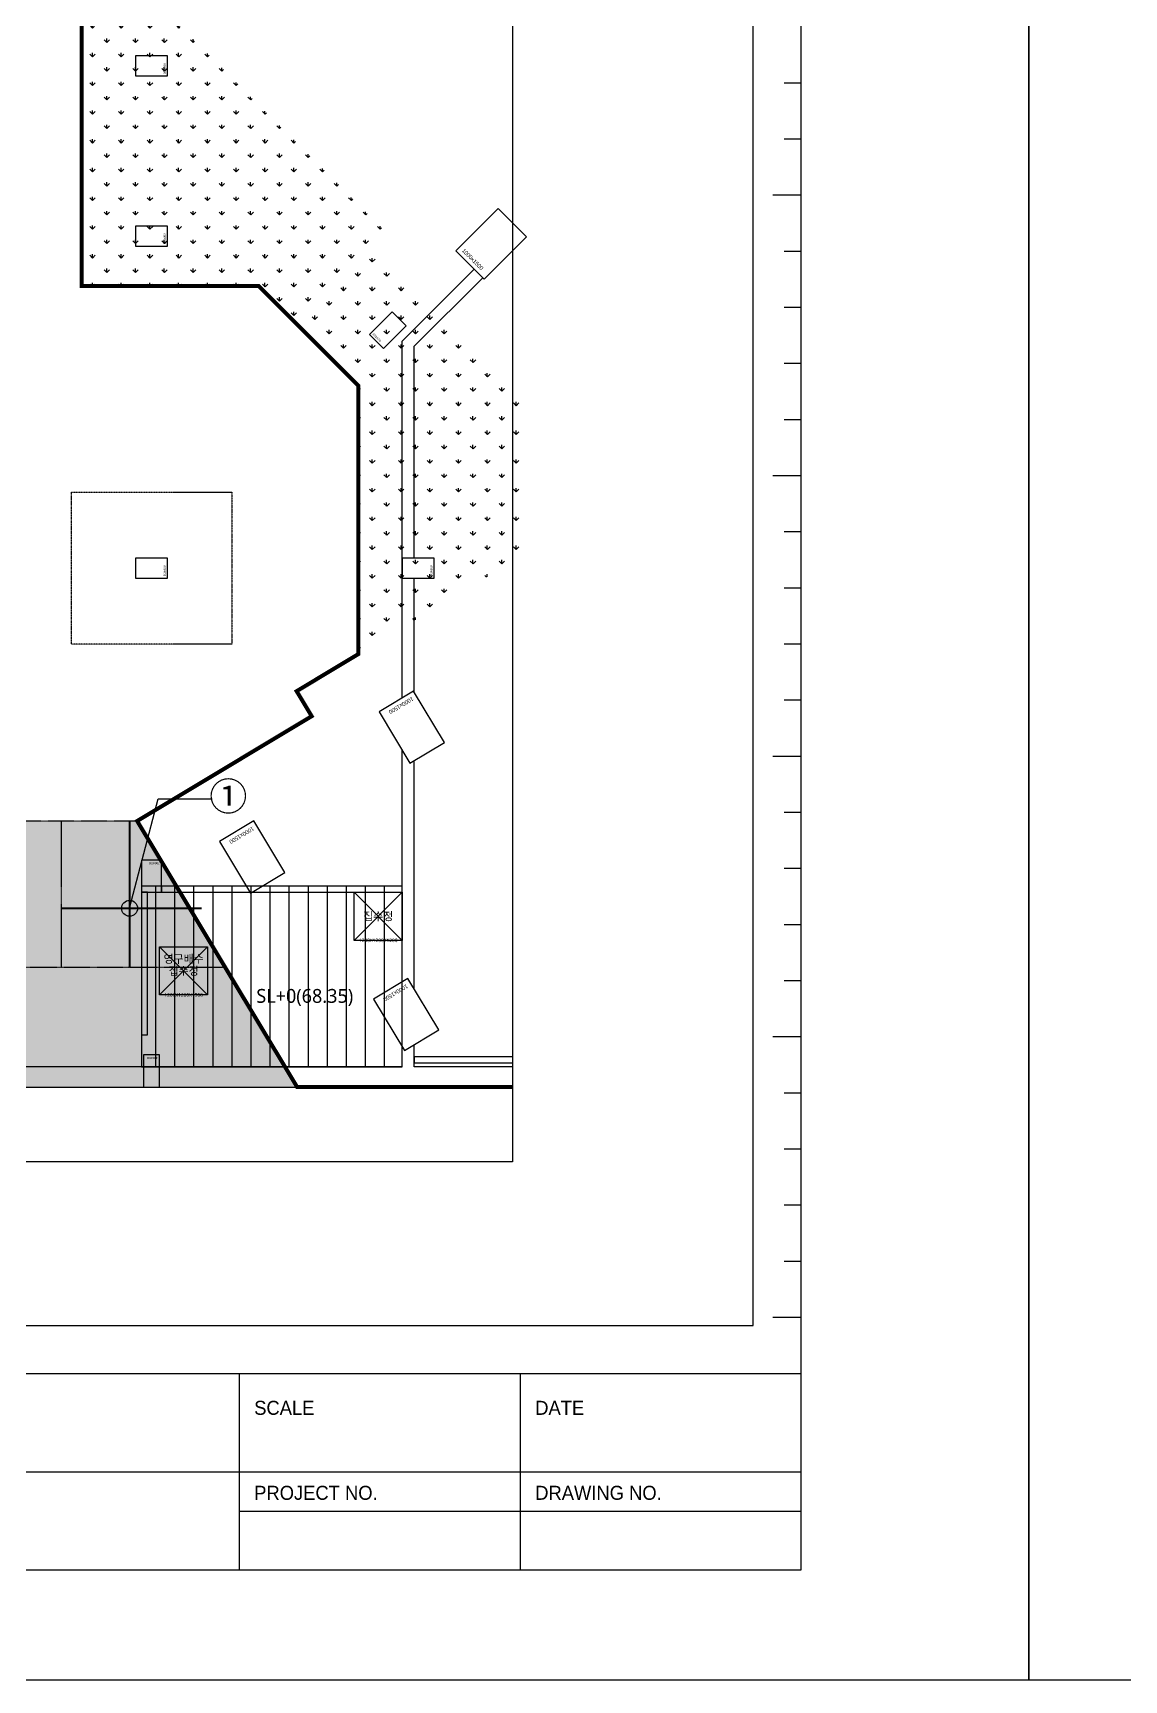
# Model space of a CAD drawing. Header units: millimetres. Extents: x 91591 to 1353697, y 75729 to 160586.
# Drawn here: x 786716 to 813965, y 75729 to 116891 of the extents above; entities that cross this region are included whole.
import ezdxf
from ezdxf.enums import TextEntityAlignment as Align

# ---------------------------------------------------------------- set-up
doc = ezdxf.new("R2010")
doc.units = ezdxf.units.MM
for name, pattern in [('H', [1.3, 0.8, -0.5]), ('HID', [2.5, 1.5, -1]), ('HIDDEN', [0.375, 0.25, -0.125])]:
    doc.linetypes.add(name, pattern=pattern)
for name, color, linetype, plot in [('+S_LEVEL_TEXT(NO PLOT)', 7, 'Continuous', False), ('DEFPOINT', 142, 'Continuous', False), ('S_NOPLOT_251', 251, 'Continuous', False)]:
    doc.layers.add(name, color=color, linetype=linetype, plot=plot)
for name, color, linetype in [('-S_F', 7, 'Continuous'), ('-S_REBAR-BOT', 3, 'H'), ('-S_TEXT', 255, 'Continuous'), ('8', 8, 'Continuous'), ('S-FND-배근구간선', 21, 'HID'), ('S-FND_OUTLINE_공동주택 기초', 1, 'HID'), ('S-FND_OUTLINE_지하주차장 기초', 4, 'HID'), ('S-HAT', 252, 'Continuous'), ('S-HAT_SLAB LEVEL', 7, 'Continuous'), ('XR-지하주차장$0$A-CON', 2, 'Continuous'), ('XR-지하주차장$0$AA-COL', 2, 'Continuous'), ('XR-지하주차장$1$A-집수정', 4, 'Continuous')]:
    doc.layers.add(name, color=color, linetype=linetype)
doc.styles.add('BAS_TITLE1', font='')
doc.styles.add('XR-지하주차장$0$Standard', font='arial.ttf')
doc.styles.add('XR-지하주차장$0$맑은고딕', font='malgun.ttf')
doc.styles.add('맑은 고딕', font='malgun.ttf')
doc.styles.add('맑은고딕', font='malgun.ttf')
doc.styles.get('BAS_TITLE1').set_extended_font_data('HYHeadLine-Medium')

# ---------------------------------------------------------------- blocks, each defined once
blk = doc.blocks.new('zw$9A02')
at = {"color": 7}
for p, q in [((85731, -33712), (85415, -33712)), ((85731, -34763), (85415, -34763)), ((85731, -35815), (85205, -35815)), ((85731, -36867), (85415, -36867)), ((85731, -37918), (85415, -37918)), ((85731, -38970), (85415, -38970)), ((85731, -40021), (85415, -40021)), ((85731, -41073), (85205, -41073)), ((85731, -42125), (85415, -42125)), ((85731, -43176), (85415, -43176)), ((85731, -44228), (85415, -44228)), ((85731, -45279), (85415, -45279)), ((85731, -46331), (85205, -46331)), ((85731, -47383), (85415, -47383)), ((85731, -48434), (85415, -48434)), ((85731, -49486), (85415, -49486)), ((85731, -50537), (85415, -50537)), ((85731, -51589), (85205, -51589)), ((85731, -52641), (85415, -52641)), ((85731, -53692), (85415, -53692)), ((85731, -54744), (85415, -54744)), ((85731, -55796), (85415, -55796)), ((85731, -56847), (85205, -56847))]:
    blk.add_line(p, q, dxfattribs=at)
at = {"color": 4}
for p, q in [((3810, -57899), (85731, -57899)), ((75215, -61579), (75215, -57899)), ((80473, -61579), (80473, -57899)), ((54288, -59739), (85731, -59739)), ((75215, -60475), (85731, -60475))]:
    blk.add_line(p, q, dxfattribs=at)
blk.add_lwpolyline([(0, -63643), (0, 0), (90000, 0), (90000, -63643)], close=True)
blk.add_lwpolyline([(3810, -61579), (85731, -61579), (85731, -3425), (3810, -3425)], close=True, dxfattribs=at)
at = {"layer": 'DEFPOINT', "color": 150}
blk.add_lwpolyline([(4710, -56999), (84831, -56999), (84831, -4325), (4710, -4325)], close=True, dxfattribs=at)
at = {"style": 'BAS_TITLE1'}
for s, p in [('SCALE', (75488, -58672)), ('DATE', (80752, -58672)), ('PROJECT NO.', (75488, -60265)), ('DRAWING NO.', (80752, -60265))]:
    blk.add_text(s, height=262.9, dxfattribs=at).set_placement(p)
blk = doc.blocks.new('zw$D357')
at = {"layer": 'S-HAT'}
h = blk.add_hatch(dxfattribs=at)
h.set_pattern_fill('GRASS', color=251, scale=20)
h.set_pattern_definition([(90, (-2673507.57, 440661.74), (-359.21, 359.21), [95.25, -623.17]), (45, (-2673507.6, 440661.74), (-359.210245, 359.210245), [95.25, -412.75]), (135, (-2673507.6, 440661.74), (-359.210245, -359.210245), [95.25, -412.75])])
h.paths.add_polyline_path([(-10760, -35177), (-6332, -35177), (-5407, -36102), (-3569, -34263), (-3144, -33839), (-9088, -27896), (-10760, -27896)])
h = blk.add_hatch(dxfattribs=at)
h.set_pattern_fill('GRASS', color=256, scale=20)
h.set_pattern_definition([(90, (-331308.68, 2741039.9), (-359.21, 359.21), [95.25, -623.17]), (45, (-331308.7, 2741039.9), (-359.210245, 359.210245), [95.25, -412.75]), (135, (-331308.7, 2741039.9), (-359.210245, -359.210245), [95.25, -412.75])])
h.paths.add_polyline_path([(-65008, -55192), (-61014, -48545), (-9370, -48545), (-5377, -55192)])
at = {"layer": 'S-HAT_SLAB LEVEL', "transparency": 33554559}
h = blk.add_hatch(dxfattribs=at)
h.set_pattern_fill('ANSI31', color=8, scale=150, angle=45)
h.set_pattern_definition([(90, (-331308.57, 62679.2), (-476.25, 0), [])])
h.paths.add_polyline_path([(-9260, -50177), (-9260, -54692), (-2750, -54692), (-2750, -50177)])
at = {"layer": '-S_F', "linetype": 'HIDDEN', "lineweight": -3}
blk.add_lwpolyline([(-11010, -40327), (-7010, -40327), (-7010, -44127), (-11010, -44127)], close=True, dxfattribs=at)
blk.add_lwpolyline([(-70457, 878), (0, 878), (0, -57059), (-70457, -57059)], close=True)
at = {"layer": 'S-FND_OUTLINE_공동주택 기초', "linetype": 'HIDDEN', "ltscale": 0.5, "const_width": 100}
blk.add_lwpolyline([(0, -55192), (-5376, -55192), (-9370, -48545), (-5012, -45926), (-5388, -45300), (-3850, -44376), (-3850, -37659), (-6332, -35177), (-10760, -35177), (-10760, -17877), (-220, -17877), (356, -18452)], dxfattribs=at)
at = {"layer": 'S-FND_OUTLINE_지하주차장 기초'}
blk.add_lwpolyline([(-9370, -48545), (-61014, -48545), (-65008, -55192), (-5377, -55192)], close=True, dxfattribs=at)
at = {"layer": 'S-HAT', "color": 251}
for p, q in [((-3498, -34573), (-3565, -34506)), ((-3500, -34573), (-3500, -34478)), ((-3498, -34573), (-3430, -34506)), ((-3857, -34933), (-3924, -34865)), ((-3859, -34932), (-3859, -34837)), ((-3857, -34933), (-3790, -34865)), ((-3139, -34933), (-3206, -34865)), ((-3140, -34932), (-3140, -34837)), ((-3139, -34933), (-3071, -34865)), ((-4216, -35292), (-4284, -35224)), ((-4218, -35292), (-4218, -35196)), ((-4216, -35292), (-4149, -35224)), ((-3498, -35292), (-3565, -35224)), ((-3500, -35292), (-3500, -35196)), ((-3498, -35292), (-3430, -35224)), ((-2779, -35292), (-2847, -35224)), ((-2781, -35292), (-2781, -35196)), ((-2779, -35292), (-2712, -35224)), ((-4575, -35651), (-4643, -35584)), ((-4577, -35651), (-4577, -35555)), ((-4575, -35651), (-4508, -35584)), ((-3857, -35651), (-3924, -35584)), ((-3859, -35651), (-3859, -35555)), ((-3857, -35651), (-3790, -35584)), ((-3139, -35651), (-3206, -35584)), ((-3140, -35651), (-3140, -35555)), ((-3139, -35651), (-3071, -35584)), ((-2420, -35651), (-2488, -35584)), ((-2422, -35651), (-2422, -35555)), ((-2420, -35651), (-2353, -35584)), ((-4935, -36010), (-5002, -35943)), ((-4936, -36010), (-4936, -35915)), ((-4935, -36010), (-4867, -35943)), ((-4216, -36010), (-4284, -35943)), ((-4218, -36010), (-4218, -35915)), ((-4216, -36010), (-4149, -35943)), ((-3498, -36010), (-3565, -35943)), ((-3500, -36010), (-3500, -35915)), ((-3498, -36010), (-3430, -35943)), ((-2779, -36010), (-2847, -35943)), ((-2781, -36010), (-2781, -35915)), ((-2779, -36010), (-2712, -35943)), ((-2061, -36010), (-2128, -35943)), ((-2063, -36010), (-2063, -35915)), ((-2061, -36010), (-1994, -35943)), ((-4575, -36369), (-4643, -36302)), ((-4577, -36369), (-4577, -36274)), ((-4575, -36369), (-4508, -36302)), ((-4218, -36728), (-4218, -36633)), ((-3857, -36369), (-3924, -36302)), ((-3859, -36369), (-3859, -36274)), ((-3857, -36369), (-3790, -36302)), ((-3500, -36728), (-3500, -36633)), ((-3139, -36369), (-3206, -36302)), ((-3140, -36369), (-3140, -36274)), ((-3139, -36369), (-3071, -36302)), ((-2781, -36728), (-2781, -36633)), ((-2420, -36369), (-2488, -36302)), ((-2422, -36369), (-2422, -36274)), ((-2420, -36369), (-2353, -36302)), ((-2063, -36728), (-2063, -36633)), ((-1702, -36369), (-1769, -36302)), ((-1704, -36369), (-1704, -36274)), ((-1702, -36369), (-1634, -36302)), ((-1344, -36728), (-1344, -36633)), ((-4216, -36729), (-4284, -36661)), ((-4216, -36729), (-4149, -36661)), ((-3857, -37088), (-3924, -37021)), ((-3859, -37088), (-3859, -36992)), ((-3857, -37088), (-3790, -37021)), ((-3498, -36729), (-3565, -36661)), ((-3498, -36729), (-3430, -36661)), ((-3139, -37088), (-3206, -37021)), ((-3140, -37088), (-3140, -36992)), ((-3139, -37088), (-3071, -37021)), ((-2779, -36729), (-2847, -36661)), ((-2779, -36729), (-2712, -36661)), ((-2420, -37088), (-2488, -37021)), ((-2422, -37088), (-2422, -36992)), ((-2420, -37088), (-2353, -37021)), ((-2061, -36729), (-2128, -36661)), ((-2061, -36729), (-1994, -36661)), ((-1702, -37088), (-1769, -37021)), ((-1704, -37088), (-1704, -36992)), ((-1702, -37088), (-1634, -37021)), ((-1343, -36729), (-1410, -36661)), ((-1343, -36729), (-1275, -36661)), ((-983, -37088), (-1051, -37021)), ((-985, -37088), (-985, -36992)), ((-983, -37088), (-916, -37021)), ((-3498, -37447), (-3565, -37380)), ((-3500, -37447), (-3500, -37352)), ((-3498, -37447), (-3430, -37380)), ((-2779, -37447), (-2847, -37380)), ((-2781, -37447), (-2781, -37352)), ((-2779, -37447), (-2712, -37380)), ((-2061, -37447), (-2128, -37380)), ((-2063, -37447), (-2063, -37352)), ((-2061, -37447), (-1994, -37380)), ((-1343, -37447), (-1410, -37380)), ((-1344, -37447), (-1344, -37352)), ((-1343, -37447), (-1275, -37380)), ((-624, -37447), (-691, -37380)), ((-626, -37447), (-626, -37352)), ((-624, -37447), (-557, -37380)), ((-3850, -37799), (-3790, -37739)), ((-3139, -37806), (-3206, -37739)), ((-3140, -37806), (-3140, -37711)), ((-3139, -37806), (-3071, -37739)), ((-2420, -37806), (-2488, -37739)), ((-2422, -37806), (-2422, -37711)), ((-2420, -37806), (-2353, -37739)), ((-1702, -37806), (-1769, -37739)), ((-1704, -37806), (-1704, -37711)), ((-1702, -37806), (-1634, -37739)), ((-983, -37806), (-1051, -37739)), ((-985, -37806), (-985, -37711)), ((-983, -37806), (-916, -37739)), ((-265, -37806), (-332, -37739)), ((-267, -37806), (-267, -37711)), ((-265, -37806), (-198, -37739)), ((-3498, -38166), (-3565, -38098)), ((-3500, -38165), (-3500, -38070)), ((-3498, -38166), (-3430, -38098)), ((-2779, -38166), (-2847, -38098)), ((-2781, -38165), (-2781, -38070)), ((-2779, -38166), (-2712, -38098)), ((-2061, -38166), (-2128, -38098)), ((-2063, -38165), (-2063, -38070)), ((-2061, -38166), (-1994, -38098)), ((-1343, -38166), (-1410, -38098)), ((-1344, -38165), (-1344, -38070)), ((-1343, -38166), (-1275, -38098)), ((-624, -38166), (-691, -38098)), ((-626, -38165), (-626, -38070)), ((-624, -38166), (-557, -38098)), ((94, -38166), (27, -38098)), ((92, -38165), (92, -38070)), ((94, -38166), (162, -38098)), ((-3850, -38518), (-3790, -38457)), ((-3139, -38525), (-3206, -38457)), ((-3140, -38524), (-3140, -38429)), ((-3139, -38525), (-3071, -38457)), ((-2420, -38525), (-2488, -38457)), ((-2422, -38524), (-2422, -38429)), ((-2420, -38525), (-2353, -38457)), ((-1702, -38525), (-1769, -38457)), ((-1704, -38524), (-1704, -38429)), ((-1702, -38525), (-1634, -38457)), ((-983, -38525), (-1051, -38457)), ((-985, -38524), (-985, -38429)), ((-983, -38525), (-916, -38457)), ((-265, -38525), (-332, -38457)), ((-267, -38524), (-267, -38429)), ((-265, -38525), (-198, -38457)), ((-3498, -38884), (-3565, -38817)), ((-3500, -38884), (-3500, -38788)), ((-3498, -38884), (-3430, -38817)), ((-2779, -38884), (-2847, -38817)), ((-2781, -38884), (-2781, -38788)), ((-2779, -38884), (-2712, -38817)), ((-2061, -38884), (-2128, -38817)), ((-2063, -38884), (-2063, -38788)), ((-2061, -38884), (-1994, -38817)), ((-1343, -38884), (-1410, -38817)), ((-1344, -38884), (-1344, -38788)), ((-1343, -38884), (-1275, -38817)), ((-624, -38884), (-691, -38817)), ((-626, -38884), (-626, -38788)), ((-624, -38884), (-557, -38817)), ((94, -38884), (27, -38817)), ((92, -38884), (92, -38788)), ((94, -38884), (162, -38817)), ((-3850, -39236), (-3790, -39176)), ((-3500, -39602), (-3500, -39507)), ((-3139, -39243), (-3206, -39176)), ((-3140, -39243), (-3140, -39148)), ((-3139, -39243), (-3071, -39176)), ((-2781, -39602), (-2781, -39507)), ((-2420, -39243), (-2488, -39176)), ((-2422, -39243), (-2422, -39148)), ((-2420, -39243), (-2353, -39176)), ((-2063, -39602), (-2063, -39507)), ((-1702, -39243), (-1769, -39176)), ((-1704, -39243), (-1704, -39148)), ((-1702, -39243), (-1634, -39176)), ((-1344, -39602), (-1344, -39507)), ((-983, -39243), (-1051, -39176)), ((-985, -39243), (-985, -39148)), ((-983, -39243), (-916, -39176)), ((-626, -39602), (-626, -39507)), ((-265, -39243), (-332, -39176)), ((-267, -39243), (-267, -39148)), ((-265, -39243), (-198, -39176)), ((92, -39602), (92, -39507)), ((-3850, -39954), (-3790, -39894)), ((-3498, -39602), (-3565, -39535)), ((-3498, -39602), (-3430, -39535)), ((-3139, -39962), (-3206, -39894)), ((-3140, -39961), (-3140, -39866)), ((-3139, -39962), (-3071, -39894)), ((-2779, -39602), (-2847, -39535)), ((-2779, -39602), (-2712, -39535)), ((-2420, -39962), (-2488, -39894)), ((-2422, -39961), (-2422, -39866)), ((-2420, -39962), (-2353, -39894)), ((-2061, -39602), (-2128, -39535)), ((-2061, -39602), (-1994, -39535)), ((-1702, -39962), (-1769, -39894)), ((-1704, -39961), (-1704, -39866)), ((-1702, -39962), (-1634, -39894)), ((-1343, -39602), (-1410, -39535)), ((-1343, -39602), (-1275, -39535)), ((-983, -39962), (-1051, -39894)), ((-985, -39961), (-985, -39866)), ((-983, -39962), (-916, -39894)), ((-624, -39602), (-691, -39535)), ((-624, -39602), (-557, -39535)), ((-265, -39962), (-332, -39894)), ((-267, -39961), (-267, -39866)), ((-265, -39962), (-198, -39894)), ((94, -39602), (27, -39535)), ((94, -39602), (162, -39535)), ((-3498, -40321), (-3565, -40253)), ((-3500, -40320), (-3500, -40225)), ((-3498, -40321), (-3430, -40253)), ((-2779, -40321), (-2847, -40253)), ((-2781, -40320), (-2781, -40225)), ((-2779, -40321), (-2712, -40253)), ((-2061, -40321), (-2128, -40253)), ((-2063, -40320), (-2063, -40225)), ((-2061, -40321), (-1994, -40253)), ((-1343, -40321), (-1410, -40253)), ((-1344, -40320), (-1344, -40225)), ((-1343, -40321), (-1275, -40253)), ((-624, -40321), (-691, -40253)), ((-626, -40320), (-626, -40225)), ((-624, -40321), (-557, -40253)), ((94, -40321), (27, -40253)), ((92, -40320), (92, -40225)), ((94, -40321), (162, -40253)), ((-3850, -40673), (-3790, -40613)), ((-3139, -40680), (-3206, -40613)), ((-3140, -40680), (-3140, -40584)), ((-3139, -40680), (-3071, -40613)), ((-2420, -40680), (-2488, -40613)), ((-2422, -40680), (-2422, -40584)), ((-2420, -40680), (-2353, -40613)), ((-1702, -40680), (-1769, -40613)), ((-1704, -40680), (-1704, -40584)), ((-1702, -40680), (-1634, -40613)), ((-983, -40680), (-1051, -40613)), ((-985, -40680), (-985, -40584)), ((-983, -40680), (-916, -40613)), ((-265, -40680), (-332, -40613)), ((-267, -40680), (-267, -40584)), ((-265, -40680), (-198, -40613)), ((-3498, -41039), (-3565, -40972)), ((-3500, -41039), (-3500, -40944)), ((-3498, -41039), (-3430, -40972)), ((-2779, -41039), (-2847, -40972)), ((-2781, -41039), (-2781, -40944)), ((-2779, -41039), (-2712, -40972)), ((-2061, -41039), (-2128, -40972)), ((-2063, -41039), (-2063, -40944)), ((-2061, -41039), (-1994, -40972)), ((-1343, -41039), (-1410, -40972)), ((-1344, -41039), (-1344, -40944)), ((-1343, -41039), (-1275, -40972)), ((-624, -41039), (-691, -40972)), ((-626, -41039), (-626, -40944)), ((-624, -41039), (-557, -40972)), ((94, -41039), (27, -40972)), ((92, -41039), (92, -40944)), ((94, -41039), (162, -40972)), ((-3850, -41391), (-3790, -41331)), ((-3139, -41398), (-3206, -41331)), ((-3140, -41398), (-3140, -41303)), ((-3139, -41398), (-3071, -41331)), ((-2420, -41398), (-2488, -41331)), ((-2422, -41398), (-2422, -41303)), ((-2420, -41398), (-2353, -41331)), ((-1702, -41398), (-1769, -41331)), ((-1704, -41398), (-1704, -41303)), ((-1702, -41398), (-1634, -41331)), ((-983, -41398), (-1051, -41331)), ((-985, -41398), (-985, -41303)), ((-983, -41398), (-916, -41331)), ((-265, -41398), (-332, -41331)), ((-267, -41398), (-267, -41303)), ((-265, -41398), (-198, -41331)), ((-3498, -41758), (-3565, -41690)), ((-3500, -41757), (-3500, -41662)), ((-3498, -41758), (-3430, -41690)), ((-2779, -41758), (-2847, -41690)), ((-2781, -41757), (-2781, -41662)), ((-2779, -41758), (-2712, -41690)), ((-2061, -41758), (-2128, -41690)), ((-2063, -41757), (-2063, -41662)), ((-2061, -41758), (-1994, -41690)), ((-1343, -41758), (-1410, -41690)), ((-1344, -41757), (-1344, -41662)), ((-1343, -41758), (-1275, -41690)), ((-624, -41758), (-691, -41690)), ((-626, -41757), (-626, -41662)), ((-624, -41758), (-557, -41690)), ((94, -41758), (27, -41690)), ((92, -41757), (92, -41662)), ((94, -41758), (162, -41690)), ((-3850, -42110), (-3790, -42049)), ((-3500, -42476), (-3500, -42380)), ((-3139, -42117), (-3206, -42049)), ((-3140, -42117), (-3140, -42021)), ((-3139, -42117), (-3071, -42049)), ((-2781, -42476), (-2781, -42380)), ((-2420, -42117), (-2488, -42049)), ((-2422, -42117), (-2422, -42021)), ((-2420, -42117), (-2353, -42049)), ((-2063, -42476), (-2063, -42380)), ((-1702, -42117), (-1769, -42049)), ((-1704, -42117), (-1704, -42021)), ((-1702, -42117), (-1634, -42049)), ((-1344, -42476), (-1344, -42380)), ((-983, -42117), (-1051, -42049)), ((-985, -42117), (-985, -42021)), ((-983, -42117), (-916, -42049)), ((-626, -42439), (-626, -42380)), ((-265, -42117), (-332, -42049)), ((-267, -42117), (-267, -42021)), ((-265, -42117), (-198, -42049)), ((-3850, -42828), (-3790, -42768)), ((-3498, -42476), (-3565, -42409)), ((-3498, -42476), (-3430, -42409)), ((-3139, -42835), (-3206, -42768)), ((-3140, -42835), (-3140, -42740)), ((-3139, -42835), (-3071, -42768)), ((-2779, -42476), (-2847, -42409)), ((-2779, -42476), (-2712, -42409)), ((-2420, -42835), (-2488, -42768)), ((-2422, -42835), (-2422, -42740)), ((-2420, -42835), (-2353, -42768)), ((-2061, -42476), (-2128, -42409)), ((-2061, -42476), (-1994, -42409)), ((-1702, -42835), (-1769, -42768)), ((-1704, -42835), (-1704, -42740)), ((-1702, -42835), (-1634, -42768)), ((-1343, -42476), (-1410, -42409)), ((-1343, -42476), (-1275, -42409)), ((-648, -42452), (-691, -42409)), ((-3498, -43194), (-3565, -43127)), ((-3500, -43194), (-3500, -43099)), ((-3498, -43194), (-3430, -43127)), ((-2779, -43194), (-2847, -43127)), ((-2781, -43194), (-2781, -43099)), ((-2779, -43194), (-2712, -43127)), ((-2061, -43194), (-2128, -43127)), ((-2063, -43194), (-2063, -43099)), ((-2061, -43194), (-1994, -43127)), ((-3850, -43546), (-3790, -43486)), ((-3139, -43554), (-3206, -43486)), ((-3140, -43553), (-3140, -43458)), ((-3139, -43554), (-3071, -43486)), ((-2443, -43531), (-2488, -43486)), ((-2422, -43518), (-2422, -43458)), ((-3498, -43913), (-3565, -43846)), ((-3500, -43913), (-3500, -43817)), ((-3498, -43913), (-3430, -43846)), ((-3850, -44265), (-3790, -44205))]:
    blk.add_line(p, q, dxfattribs=at)
at = {"layer": 'S-HAT_SLAB LEVEL', "lineweight": -2}
blk.add_lwpolyline([(-2750, -50177), (-9260, -50177), (-9260, -54692), (-2750, -54692)], close=True, dxfattribs=at)
at = {"layer": 'S_NOPLOT_251'}
for points in [[(-8760, -50177), (-8760, -50327), (-2750, -50327), (-2750, -50177)], [(-9260, -53892), (-9110, -53892), (-9110, -50327), (-9260, -50327)]]:
    blk.add_lwpolyline(points, close=True, dxfattribs=at)
blk.add_lwpolyline([(0, -54442), (-2450, -54442), (-2450, -54592), (0, -54592)], dxfattribs=at)
at = {"layer": 'XR-지하주차장$0$A-CON'}
for p, q in [((-2750, -36556), (-952, -34758)), ((-2450, -36680), (-740, -34970)), ((-2750, -45465), (-2750, -36556)), ((-2450, -41977), (-2450, -36680)), ((-2450, -45336), (-2450, -42477)), ((-2750, -52564), (-2750, -46778)), ((-2450, -52753), (-2450, -47035)), ((-2750, -54692), (-2750, -54195)), ((-2450, -54692), (-2450, -54134)), ((-2750, -54692), (-36610, -54692)), ((0, -54692), (-2450, -54692)), ((-70457, -55192), (0, -55192))]:
    blk.add_line(p, q, dxfattribs=at)
at = {"layer": 'XR-지하주차장$0$AA-COL'}
for points in [[(-8610, -29927), (-8610, -29427), (-9410, -29427), (-9410, -29927)], [(-705, -35006), (356, -33945), (-351, -33238), (-1412, -34299)], [(-8610, -34177), (-8610, -33677), (-9410, -33677), (-9410, -34177)], [(-3569, -36384), (-3215, -36738), (-2649, -36172), (-3003, -35819)], [(-8610, -42477), (-8610, -41977), (-9410, -41977), (-9410, -42477)], [(-1950, -42477), (-1950, -41977), (-2750, -41977), (-2750, -42477)], [(-3329, -45813), (-2557, -47099), (-1699, -46584), (-2472, -45298)], [(-7312, -49058), (-6539, -50344), (-5682, -49829), (-6455, -48543)], [(-8760, -49527), (-9260, -49527), (-9260, -50327), (-8760, -50327)], [(-3470, -52997), (-2697, -54283), (-1840, -53767), (-2612, -52482)], [(-8810, -54392), (-9210, -54392), (-9210, -55192), (-8810, -55192)]]:
    blk.add_lwpolyline(points, close=True, dxfattribs=at)
at = {"layer": 'XR-지하주차장$1$A-집수정', "lineweight": -3, "ltscale": 0.5}
for p, q in [((-3950, -51527), (-2750, -50327)), ((-3950, -50327), (-2750, -51527)), ((-8810, -51692), (-7610, -52892)), ((-7610, -51692), (-8810, -52892))]:
    blk.add_line(p, q, dxfattribs=at)
for points in [[(-3950, -50327), (-2750, -50327), (-2750, -51527), (-3950, -51527)], [(-8810, -51692), (-7610, -51692), (-7610, -52892), (-8810, -52892)]]:
    blk.add_lwpolyline(points, close=True, dxfattribs=at)
at = {"layer": '+S_LEVEL_TEXT(NO PLOT)', "color": 3, "style": '맑은 고딕'}
blk.add_text('SL+0(68.35)', height=345.77, dxfattribs=at).set_placement((-5185, -53088), align=Align.CENTER)
at = {"layer": 'Defpoints', "style": 'XR-지하주차장$0$Standard'}
for s, height, rotation, p in [('500x800', 50, 90, (-8660, -29877)), ('500x800', 50, 90, (-8660, -34127)), ('1000x1500', 100, 315, (-1270, -34299)), ('500x800', 50, 315, (-3498, -36384)), ('500x800', 50, 90, (-8660, -42427)), ('500x800', 50, 90, (-2000, -42427)), ('1000x1500', 100, 211, (-2506, -45436)), ('1000x1500', 100, 211, (-6489, -48680)), ('500x800', 50, 180, (-8810, -49577)), ('1000x1500', 100, 211, (-2647, -52619)), ('400x800', 50, 180, (-8860, -54442))]:
    blk.add_text(s, height=height, rotation=rotation, dxfattribs=at).set_placement(p)
at = {"layer": 'Defpoints', "style": 'XR-지하주차장$0$맑은고딕'}
for s, p in [('집수정', (-3350, -50927)), ('영구배수', (-8210, -51992)), ('집수정', (-8210, -52292))]:
    blk.add_text(s, height=200, dxfattribs=at).set_placement(p, align=Align.MIDDLE_CENTER)
for s, p in [('1200X1200X1200', (-3350, -51527)), ('1200X1200X1500', (-8210, -52892))]:
    blk.add_text(s, height=90, dxfattribs=at).set_placement(p, align=Align.MIDDLE)
blk = doc.blocks.new('zw$97DF')
at = {"layer": '-S_REBAR-BOT', "lineweight": -3, "ltscale": 2}
for points in [[(-18006, -6578, 50, 50, 0), (-18006, -2911, 0, 0, 0)], [(-11806, -6578, 50, 50, 0), (-11806, -2911, 0, 0, 0)], [(-6406, -6578, 50, 50, 0), (-6406, -2911, 0, 0, 0)], [(1994, -6578, 50, 50, 0), (1994, -2911, 0, 0, 0)], [(7994, -6578, 50, 50, 0), (7994, -2911, 0, 0, 0)], [(16394, -6578, 50, 50, 0), (16394, -2911, 0, 0, 0)], [(24744, -6578, 50, 50, 0), (24744, -2911, 0, 0, 0)], [(33144, -6578, 50, 50, 0), (33144, -2914, 0, 0, 0)], [(-19921, -5096, 50, 50, 0), (-17506, -5096, 0, 0, 0)], [(-13506, -5096, 50, 50, 0), (-9856, -5096, 0, 0, 0)], [(-7356, -5096, 50, 50, 0), (-3706, -5096, 0, 0, 0)], [(294, -5096, 50, 50, 0), (4294, -5096, 0, 0, 0)], [(6694, -5096, 50, 50, 0), (10694, -5096, 0, 0, 0)], [(14694, -5096, 50, 50, 0), (19094, -5096, 0, 0, 0)], [(23044, -5096, 50, 50, 0), (27544, -5096, 0, 0, 0)], [(31444, -5096, 50, 50, 0), (34945, -5096, 0, 0, 0)]]:
    blk.add_lwpolyline(points, format="xyseb", dxfattribs=at)
at = {"layer": '-S_TEXT', "color": 6, "lineweight": -3}
for points in [[(-18006, -5096), (-17291, -2359), (-15945, -2359)], [(-11806, -5096), (-11091, -2359), (-9745, -2359)], [(-6406, -5096), (-5691, -2359), (-4345, -2359)], [(1994, -5096), (2709, -2359), (4055, -2359)], [(7994, -5096), (8709, -2359), (10055, -2359)], [(16394, -5096), (17109, -2359), (18455, -2359)], [(24744, -5096), (25459, -2359), (26805, -2359)], [(33144, -5096), (33859, -2359), (35205, -2359)]]:
    blk.add_lwpolyline(points, dxfattribs=at)
for centre in [(-18006, -5096), (-11806, -5096), (-6406, -5096), (1994, -5096), (7994, -5096), (16394, -5096), (24744, -5096), (33144, -5096)]:
    blk.add_circle(centre, 199, dxfattribs=at)
at = {"layer": 'S-FND-배근구간선', "color": 31}
for p, q in [((-17506, -6578), (-17506, -2914)), ((-13506, -6578), (-13506, -2914)), ((-9856, -6578), (-9856, -2914)), ((-7356, -6578), (-7356, -2914)), ((-3706, -6578), (-3706, -2914)), ((294, -6578), (294, -2914)), ((4294, -6578), (4294, -2914)), ((6694, -6578), (6694, -2914)), ((10694, -6578), (10694, -2914)), ((14694, -6578), (14694, -2914)), ((19094, -6578), (19094, -2914)), ((23044, -6578), (23044, -2914)), ((27544, -6578), (27544, -2914)), ((31444, -6578), (31444, -2914)), ((35536, -6578), (-20512, -6578))]:
    blk.add_line(p, q, dxfattribs=at)
at = {"layer": '-S_TEXT', "color": 6, "lineweight": -3, "style": '맑은고딕'}
for p in [(-16018, -2650), (-9818, -2650), (-4418, -2650), (3982, -2650), (9982, -2650), (18382, -2650), (26732, -2650), (35132, -2650)]:
    blk.add_text('①', height=700, dxfattribs=at).set_placement(p)

msp = doc.modelspace()

# ---------------------------------------------------------------- block references
at = {"xscale": 1.333333333333333, "yscale": 1.333333333333333, "zscale": 1.333333333333333}
for p in [(691590.8, 160586.4), (811590.8, 160586.4)]:
    msp.add_blockref('zw$9A02', p, dxfattribs=at)
msp.add_blockref('zw$97DF', (755985.1, 100111))
at = {"layer": '8'}
msp.add_blockref('zw$D357', (798689, 145741.8), dxfattribs=at)

doc.saveas('drawing.dxf')
